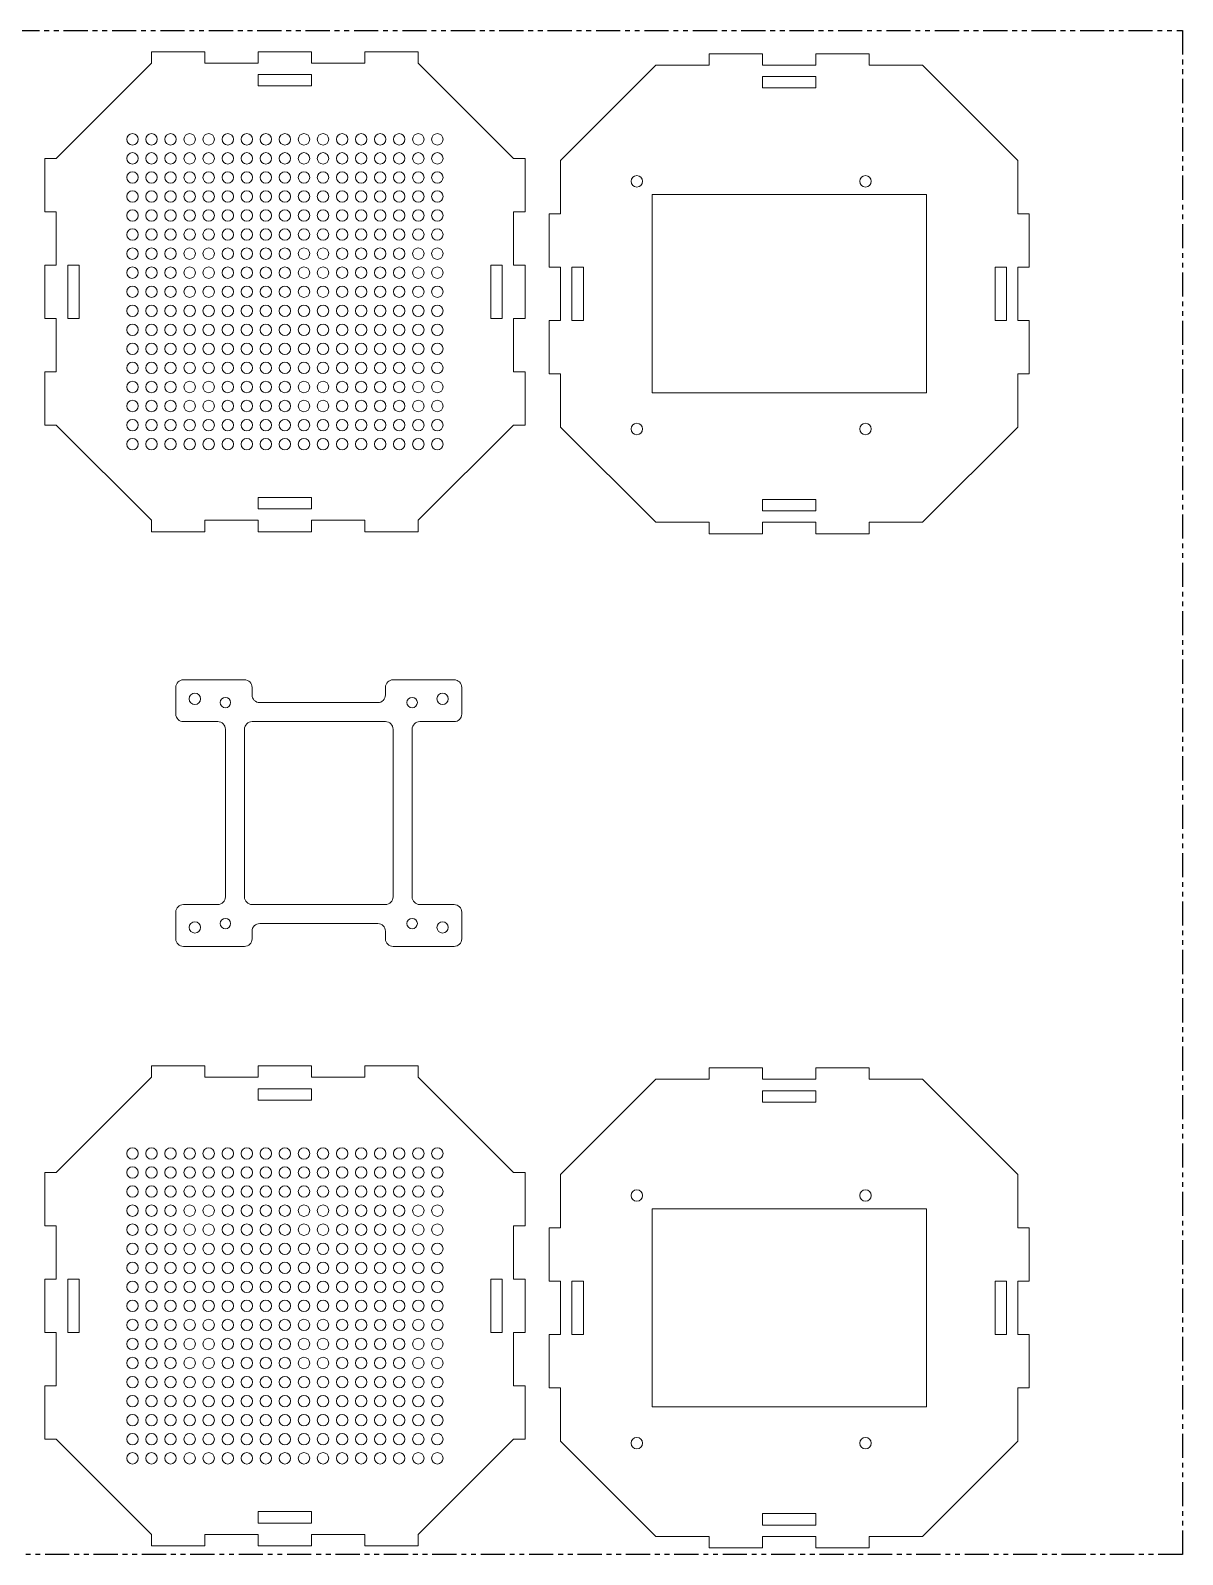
# Model space of a CAD drawing. Header units: millimetres. Extents: x -7 to 2412, y -1919 to -35.
# Drawn here: x 391.1 to 693.4, y -510.6 to -110.6 of the extents above; entities that cross this region are included whole.
import ezdxf

# ---------------------------------------------------------------- set-up
doc = ezdxf.new("R2010")
doc.units = ezdxf.units.MM
doc.linetypes.add('PHANTOM', pattern=[12.7, 6.35, -1.27, 1.27, -1.27, 1.27, -1.27])
doc.layers.add('Network', color=7, linetype='PHANTOM')
doc.layers.add('Outer Shell', color=10, linetype='Continuous')

msp = doc.modelspace()

# ---------------------------------------------------------------- linework, layer by layer
at = {"layer": 'Network'}
msp.add_lwpolyline([(-6.61, -110.6), (693.39, -110.6), (693.39, -510.61), (-6.61, -510.61)], close=True, dxfattribs=at)
at = {"layer": 'Outer Shell', "linetype": 'Continuous', "lineweight": 15}
for p, q in [((397.86, -144.17), (422.86, -119.17)), ((422.86, -116.17), (422.86, -119.17)), ((436.86, -116.17), (422.86, -116.17)), ((436.86, -116.17), (436.86, -119.17)), ((436.86, -119.17), (450.86, -119.17)), ((450.86, -119.17), (450.86, -116.17)), ((464.86, -116.17), (450.86, -116.17)), ((464.86, -116.17), (464.86, -119.17)), ((464.86, -119.17), (478.86, -119.17)), ((478.86, -119.17), (478.86, -116.17)), ((492.86, -116.17), (478.86, -116.17)), ((492.86, -119.17), (492.86, -116.17)), ((492.86, -119.17), (517.86, -144.17)), ((530.19, -144.69), (555.19, -119.69)), ((555.19, -119.69), (569.19, -119.69)), ((569.19, -119.69), (569.19, -116.69)), ((583.19, -116.69), (569.19, -116.69)), ((583.19, -116.69), (583.19, -119.69)), ((583.19, -119.69), (597.19, -119.69)), ((597.19, -119.69), (597.19, -116.69)), ((611.19, -116.69), (597.19, -116.69)), ((611.19, -116.69), (611.19, -119.69)), ((611.19, -119.69), (625.19, -119.69)), ((625.19, -119.69), (650.19, -144.69)), ((450.86, -122.17), (450.86, -125.17)), ((464.86, -122.17), (450.86, -122.17)), ((464.86, -125.17), (464.86, -122.17)), ((583.19, -122.69), (583.19, -125.69)), ((597.19, -122.69), (583.19, -122.69)), ((597.19, -125.69), (597.19, -122.69)), ((450.86, -125.17), (464.86, -125.17)), ((583.19, -125.69), (597.19, -125.69)), ((397.86, -144.17), (394.86, -144.17)), ((394.86, -144.17), (394.86, -158.17)), ((520.86, -144.17), (517.86, -144.17)), ((520.86, -158.17), (520.86, -144.17)), ((530.19, -158.69), (530.19, -144.69)), ((650.19, -144.69), (650.19, -158.69)), ((626.19, -153.69), (554.19, -153.69)), ((554.19, -153.69), (554.19, -205.69)), ((626.19, -205.69), (626.19, -153.69)), ((397.86, -158.17), (394.86, -158.17)), ((397.86, -172.17), (397.86, -158.17)), ((520.86, -158.17), (517.86, -158.17)), ((517.86, -158.17), (517.86, -172.17)), ((527.19, -158.69), (527.19, -172.69)), ((527.19, -158.69), (530.19, -158.69)), ((650.19, -158.69), (653.19, -158.69)), ((653.19, -172.69), (653.19, -158.69)), ((394.86, -172.17), (397.86, -172.17)), ((394.86, -172.17), (394.86, -186.17)), ((403.86, -172.17), (400.86, -172.17)), ((400.86, -172.17), (400.86, -186.17)), ((403.86, -186.17), (403.86, -172.17)), ((511.86, -172.17), (511.86, -186.17)), ((514.86, -172.17), (511.86, -172.17)), ((514.86, -186.17), (514.86, -172.17)), ((517.86, -172.17), (520.86, -172.17)), ((520.86, -186.17), (520.86, -172.17)), ((530.19, -172.69), (527.19, -172.69)), ((530.19, -186.69), (530.19, -172.69)), ((536.19, -172.69), (533.19, -172.69)), ((533.19, -172.69), (533.19, -186.69)), ((536.19, -186.69), (536.19, -172.69)), ((644.19, -172.69), (644.19, -186.69)), ((647.19, -172.69), (644.19, -172.69)), ((647.19, -186.69), (647.19, -172.69)), ((653.19, -172.69), (650.19, -172.69)), ((650.19, -172.69), (650.19, -186.69)), ((397.86, -186.17), (394.86, -186.17)), ((397.86, -200.17), (397.86, -186.17)), ((400.86, -186.17), (403.86, -186.17)), ((511.86, -186.17), (514.86, -186.17)), ((520.86, -186.17), (517.86, -186.17)), ((517.86, -186.17), (517.86, -200.17)), ((527.19, -186.69), (530.19, -186.69)), ((527.19, -186.69), (527.19, -200.69)), ((533.19, -186.69), (536.19, -186.69)), ((644.19, -186.69), (647.19, -186.69)), ((650.19, -186.69), (653.19, -186.69)), ((653.19, -200.69), (653.19, -186.69)), ((394.86, -200.17), (394.86, -214.17)), ((394.86, -200.17), (397.86, -200.17)), ((517.86, -200.17), (520.86, -200.17)), ((520.86, -214.17), (520.86, -200.17)), ((530.19, -200.69), (527.19, -200.69)), ((530.19, -214.69), (530.19, -200.69)), ((653.19, -200.69), (650.19, -200.69)), ((650.19, -200.69), (650.19, -214.69)), ((554.19, -205.69), (626.19, -205.69)), ((394.86, -214.17), (397.86, -214.17)), ((422.86, -239.17), (397.86, -214.17)), ((517.86, -214.17), (492.86, -239.17)), ((517.86, -214.17), (520.86, -214.17)), ((555.19, -239.69), (530.19, -214.69)), ((650.19, -214.69), (625.19, -239.69)), ((450.86, -233.17), (450.86, -236.17)), ((464.86, -233.17), (450.86, -233.17)), ((464.86, -236.17), (464.86, -233.17)), ((583.19, -233.69), (583.19, -236.69)), ((597.19, -233.69), (583.19, -233.69)), ((597.19, -236.69), (597.19, -233.69)), ((422.86, -239.17), (422.86, -242.17)), ((450.86, -239.17), (436.86, -239.17)), ((436.86, -239.17), (436.86, -242.17)), ((450.86, -236.17), (464.86, -236.17)), ((450.86, -242.17), (450.86, -239.17)), ((478.86, -239.17), (464.86, -239.17)), ((464.86, -239.17), (464.86, -242.17)), ((478.86, -242.17), (478.86, -239.17)), ((492.86, -242.17), (492.86, -239.17)), ((569.19, -239.69), (555.19, -239.69)), ((569.19, -242.69), (569.19, -239.69)), ((583.19, -236.69), (597.19, -236.69)), ((597.19, -239.69), (583.19, -239.69)), ((583.19, -239.69), (583.19, -242.69)), ((597.19, -242.69), (597.19, -239.69)), ((625.19, -239.69), (611.19, -239.69)), ((611.19, -239.69), (611.19, -242.69)), ((422.86, -242.17), (436.86, -242.17)), ((450.86, -242.17), (464.86, -242.17)), ((478.86, -242.17), (492.86, -242.17)), ((569.19, -242.69), (583.19, -242.69)), ((597.19, -242.69), (611.19, -242.69)), ((429.24, -290.01), (429.24, -283.01)), ((431.24, -281.01), (447.24, -281.01)), ((449.24, -285.01), (449.24, -283.01)), ((484.24, -283.01), (484.24, -285.01)), ((486.24, -281.01), (502.24, -281.01)), ((504.24, -283.01), (504.24, -290.01)), ((482.24, -287.01), (451.24, -287.01)), ((431.24, -292.01), (440.24, -292.01)), ((442.24, -294.01), (442.24, -338.01)), ((447.24, -338.01), (447.24, -294.01)), ((449.24, -292.01), (484.24, -292.01)), ((486.24, -294.01), (486.24, -338.01)), ((491.24, -338.01), (491.24, -294.01)), ((493.24, -292.01), (502.24, -292.01)), ((429.24, -349.01), (429.24, -342.01)), ((440.24, -340.01), (431.24, -340.01)), ((484.24, -340.01), (449.24, -340.01)), ((502.24, -340.01), (493.24, -340.01)), ((504.24, -342.01), (504.24, -349.01)), ((449.24, -349.01), (449.24, -347.01)), ((451.24, -345.01), (482.24, -345.01)), ((484.24, -347.01), (484.24, -349.01)), ((447.24, -351.01), (431.24, -351.01)), ((502.24, -351.01), (486.24, -351.01)), ((422.86, -382.35), (422.86, -385.35)), ((436.86, -382.35), (422.86, -382.35)), ((436.86, -382.35), (436.86, -385.35)), ((450.86, -385.35), (450.86, -382.35)), ((464.86, -382.35), (450.86, -382.35)), ((464.86, -382.35), (464.86, -385.35)), ((478.86, -385.35), (478.86, -382.35)), ((492.86, -382.35), (478.86, -382.35)), ((492.86, -385.35), (492.86, -382.35)), ((569.19, -385.87), (569.19, -382.87)), ((583.19, -382.87), (569.19, -382.87)), ((583.19, -382.87), (583.19, -385.87)), ((597.19, -385.87), (597.19, -382.87)), ((611.19, -382.87), (597.19, -382.87)), ((611.19, -382.87), (611.19, -385.87)), ((397.86, -410.35), (422.86, -385.35)), ((436.86, -385.35), (450.86, -385.35)), ((464.86, -385.35), (478.86, -385.35)), ((492.86, -385.35), (517.86, -410.35)), ((530.19, -410.87), (555.19, -385.87)), ((555.19, -385.87), (569.19, -385.87)), ((583.19, -385.87), (597.19, -385.87)), ((611.19, -385.87), (625.19, -385.87)), ((625.19, -385.87), (650.19, -410.87)), ((450.86, -388.35), (450.86, -391.35)), ((464.86, -388.35), (450.86, -388.35)), ((450.86, -391.35), (464.86, -391.35)), ((464.86, -391.35), (464.86, -388.35)), ((583.19, -388.87), (583.19, -391.87)), ((597.19, -388.87), (583.19, -388.87)), ((583.19, -391.87), (597.19, -391.87)), ((597.19, -391.87), (597.19, -388.87)), ((397.86, -410.35), (394.86, -410.35)), ((394.86, -410.35), (394.86, -424.35)), ((520.86, -410.35), (517.86, -410.35)), ((520.86, -424.35), (520.86, -410.35)), ((530.19, -424.87), (530.19, -410.87)), ((650.19, -410.87), (650.19, -424.87)), ((626.19, -419.87), (554.19, -419.87)), ((554.19, -419.87), (554.19, -471.87)), ((626.19, -471.87), (626.19, -419.87)), ((397.86, -424.35), (394.86, -424.35)), ((397.86, -438.35), (397.86, -424.35)), ((520.86, -424.35), (517.86, -424.35)), ((517.86, -424.35), (517.86, -438.35)), ((527.19, -424.87), (527.19, -438.87)), ((527.19, -424.87), (530.19, -424.87)), ((650.19, -424.87), (653.19, -424.87)), ((653.19, -438.87), (653.19, -424.87)), ((394.86, -438.35), (397.86, -438.35)), ((394.86, -438.35), (394.86, -452.35)), ((403.86, -438.35), (400.86, -438.35)), ((400.86, -438.35), (400.86, -452.35)), ((403.86, -452.35), (403.86, -438.35)), ((511.86, -438.35), (511.86, -452.35)), ((514.86, -438.35), (511.86, -438.35)), ((514.86, -452.35), (514.86, -438.35)), ((517.86, -438.35), (520.86, -438.35)), ((520.86, -452.35), (520.86, -438.35)), ((530.19, -438.87), (527.19, -438.87)), ((530.19, -452.87), (530.19, -438.87)), ((536.19, -438.87), (533.19, -438.87)), ((533.19, -438.87), (533.19, -452.87)), ((536.19, -452.87), (536.19, -438.87)), ((644.19, -438.87), (644.19, -452.87)), ((647.19, -438.87), (644.19, -438.87)), ((647.19, -452.87), (647.19, -438.87)), ((653.19, -438.87), (650.19, -438.87)), ((650.19, -438.87), (650.19, -452.87)), ((397.86, -452.35), (394.86, -452.35)), ((397.86, -466.35), (397.86, -452.35)), ((400.86, -452.35), (403.86, -452.35)), ((511.86, -452.35), (514.86, -452.35)), ((520.86, -452.35), (517.86, -452.35)), ((517.86, -452.35), (517.86, -466.35)), ((527.19, -452.87), (530.19, -452.87)), ((527.19, -452.87), (527.19, -466.87)), ((533.19, -452.87), (536.19, -452.87)), ((644.19, -452.87), (647.19, -452.87)), ((650.19, -452.87), (653.19, -452.87)), ((653.19, -466.87), (653.19, -452.87)), ((394.86, -466.35), (394.86, -480.35)), ((394.86, -466.35), (397.86, -466.35)), ((517.86, -466.35), (520.86, -466.35)), ((520.86, -480.35), (520.86, -466.35)), ((530.19, -466.87), (527.19, -466.87)), ((530.19, -480.87), (530.19, -466.87)), ((653.19, -466.87), (650.19, -466.87)), ((650.19, -466.87), (650.19, -480.87)), ((554.19, -471.87), (626.19, -471.87)), ((394.86, -480.35), (397.86, -480.35)), ((422.86, -505.35), (397.86, -480.35)), ((517.86, -480.35), (492.86, -505.35)), ((517.86, -480.35), (520.86, -480.35)), ((555.19, -505.87), (530.19, -480.87)), ((650.19, -480.87), (625.19, -505.87)), ((450.86, -499.35), (450.86, -502.35)), ((464.86, -499.35), (450.86, -499.35)), ((464.86, -502.35), (464.86, -499.35)), ((583.19, -499.87), (583.19, -502.87)), ((597.19, -499.87), (583.19, -499.87)), ((597.19, -502.87), (597.19, -499.87)), ((450.86, -502.35), (464.86, -502.35)), ((583.19, -502.87), (597.19, -502.87)), ((422.86, -505.35), (422.86, -508.35)), ((450.86, -505.35), (436.86, -505.35)), ((436.86, -505.35), (436.86, -508.35)), ((450.86, -508.35), (450.86, -505.35)), ((478.86, -505.35), (464.86, -505.35)), ((464.86, -505.35), (464.86, -508.35)), ((478.86, -508.35), (478.86, -505.35)), ((492.86, -508.35), (492.86, -505.35)), ((569.19, -505.87), (555.19, -505.87)), ((569.19, -508.87), (569.19, -505.87)), ((597.19, -505.87), (583.19, -505.87)), ((583.19, -505.87), (583.19, -508.87)), ((597.19, -508.87), (597.19, -505.87)), ((625.19, -505.87), (611.19, -505.87)), ((611.19, -505.87), (611.19, -508.87)), ((422.86, -508.35), (436.86, -508.35)), ((450.86, -508.35), (464.86, -508.35)), ((478.86, -508.35), (492.86, -508.35)), ((569.19, -508.87), (583.19, -508.87)), ((597.19, -508.87), (611.19, -508.87))]:
    msp.add_line(p, q, dxfattribs=at)
for centre, radius in [((417.86, -139.17), 1.5), ((422.86, -139.17), 1.5), ((427.86, -139.17), 1.5), ((432.86, -139.17), 1.5), ((437.86, -139.17), 1.5), ((442.86, -139.17), 1.5), ((447.86, -139.17), 1.5), ((452.86, -139.17), 1.5), ((457.86, -139.17), 1.5), ((462.86, -139.17), 1.5), ((467.86, -139.17), 1.5), ((472.86, -139.17), 1.5), ((477.86, -139.17), 1.5), ((482.86, -139.17), 1.5), ((487.86, -139.17), 1.5), ((492.86, -139.17), 1.5), ((497.86, -139.17), 1.5), ((417.86, -144.17), 1.5), ((422.86, -144.17), 1.5), ((427.86, -144.17), 1.5), ((432.86, -144.17), 1.5), ((437.86, -144.17), 1.5), ((442.86, -144.17), 1.5), ((447.86, -144.17), 1.5), ((452.86, -144.17), 1.5), ((457.86, -144.17), 1.5), ((462.86, -144.17), 1.5), ((467.86, -144.17), 1.5), ((472.86, -144.17), 1.5), ((477.86, -144.17), 1.5), ((482.86, -144.17), 1.5), ((487.86, -144.17), 1.5), ((492.86, -144.17), 1.5), ((497.86, -144.17), 1.5), ((417.86, -149.17), 1.5), ((422.86, -149.17), 1.5), ((427.86, -149.17), 1.5), ((432.86, -149.17), 1.5), ((437.86, -149.17), 1.5), ((442.86, -149.17), 1.5), ((447.86, -149.17), 1.5), ((452.86, -149.17), 1.5), ((457.86, -149.17), 1.5), ((462.86, -149.17), 1.5), ((467.86, -149.17), 1.5), ((472.86, -149.17), 1.5), ((477.86, -149.17), 1.5), ((482.86, -149.17), 1.5), ((487.86, -149.17), 1.5), ((492.86, -149.17), 1.5), ((497.86, -149.17), 1.5), ((550.19, -150.19), 1.5), ((610.19, -150.19), 1.5), ((417.86, -154.17), 1.5), ((422.86, -154.17), 1.5), ((427.86, -154.17), 1.5), ((432.86, -154.17), 1.5), ((437.86, -154.17), 1.5), ((442.86, -154.17), 1.5), ((447.86, -154.17), 1.5), ((452.86, -154.17), 1.5), ((457.86, -154.17), 1.5), ((462.86, -154.17), 1.5), ((467.86, -154.17), 1.5), ((472.86, -154.17), 1.5), ((477.86, -154.17), 1.5), ((482.86, -154.17), 1.5), ((487.86, -154.17), 1.5), ((492.86, -154.17), 1.5), ((497.86, -154.17), 1.5), ((417.86, -159.17), 1.5), ((422.86, -159.17), 1.5), ((427.86, -159.17), 1.5), ((432.86, -159.17), 1.5), ((437.86, -159.17), 1.5), ((442.86, -159.17), 1.5), ((447.86, -159.17), 1.5), ((452.86, -159.17), 1.5), ((457.86, -159.17), 1.5), ((462.86, -159.17), 1.5), ((467.86, -159.17), 1.5), ((472.86, -159.17), 1.5), ((477.86, -159.17), 1.5), ((482.86, -159.17), 1.5), ((487.86, -159.17), 1.5), ((492.86, -159.17), 1.5), ((497.86, -159.17), 1.5), ((417.86, -164.17), 1.5), ((422.86, -164.17), 1.5), ((427.86, -164.17), 1.5), ((432.86, -164.17), 1.5), ((437.86, -164.17), 1.5), ((442.86, -164.17), 1.5), ((447.86, -164.17), 1.5), ((452.86, -164.17), 1.5), ((457.86, -164.17), 1.5), ((462.86, -164.17), 1.5), ((467.86, -164.17), 1.5), ((472.86, -164.17), 1.5), ((477.86, -164.17), 1.5), ((482.86, -164.17), 1.5), ((487.86, -164.17), 1.5), ((492.86, -164.17), 1.5), ((497.86, -164.17), 1.5), ((417.86, -169.17), 1.5), ((422.86, -169.17), 1.5), ((427.86, -169.17), 1.5), ((432.86, -169.17), 1.5), ((437.86, -169.17), 1.5), ((442.86, -169.17), 1.5), ((447.86, -169.17), 1.5), ((452.86, -169.17), 1.5), ((457.86, -169.17), 1.5), ((462.86, -169.17), 1.5), ((467.86, -169.17), 1.5), ((472.86, -169.17), 1.5), ((477.86, -169.17), 1.5), ((482.86, -169.17), 1.5), ((487.86, -169.17), 1.5), ((492.86, -169.17), 1.5), ((497.86, -169.17), 1.5), ((417.86, -174.17), 1.5), ((422.86, -174.17), 1.5), ((427.86, -174.17), 1.5), ((432.86, -174.17), 1.5), ((437.86, -174.17), 1.5), ((442.86, -174.17), 1.5), ((447.86, -174.17), 1.5), ((452.86, -174.17), 1.5), ((457.86, -174.17), 1.5), ((462.86, -174.17), 1.5), ((467.86, -174.17), 1.5), ((472.86, -174.17), 1.5), ((477.86, -174.17), 1.5), ((482.86, -174.17), 1.5), ((487.86, -174.17), 1.5), ((492.86, -174.17), 1.5), ((497.86, -174.17), 1.5), ((417.86, -179.17), 1.5), ((422.86, -179.17), 1.5), ((427.86, -179.17), 1.5), ((432.86, -179.17), 1.5), ((437.86, -179.17), 1.5), ((442.86, -179.17), 1.5), ((447.86, -179.17), 1.5), ((452.86, -179.17), 1.5), ((457.86, -179.17), 1.5), ((462.86, -179.17), 1.5), ((467.86, -179.17), 1.5), ((472.86, -179.17), 1.5), ((477.86, -179.17), 1.5), ((482.86, -179.17), 1.5), ((487.86, -179.17), 1.5), ((492.86, -179.17), 1.5), ((497.86, -179.17), 1.5), ((417.86, -184.17), 1.5), ((422.86, -184.17), 1.5), ((427.86, -184.17), 1.5), ((432.86, -184.17), 1.5), ((437.86, -184.17), 1.5), ((442.86, -184.17), 1.5), ((447.86, -184.17), 1.5), ((452.86, -184.17), 1.5), ((457.86, -184.17), 1.5), ((462.86, -184.17), 1.5), ((467.86, -184.17), 1.5), ((472.86, -184.17), 1.5), ((477.86, -184.17), 1.5), ((482.86, -184.17), 1.5), ((487.86, -184.17), 1.5), ((492.86, -184.17), 1.5), ((497.86, -184.17), 1.5), ((417.86, -189.17), 1.5), ((422.86, -189.17), 1.5), ((427.86, -189.17), 1.5), ((432.86, -189.17), 1.5), ((437.86, -189.17), 1.5), ((442.86, -189.17), 1.5), ((447.86, -189.17), 1.5), ((452.86, -189.17), 1.5), ((457.86, -189.17), 1.5), ((462.86, -189.17), 1.5), ((467.86, -189.17), 1.5), ((472.86, -189.17), 1.5), ((477.86, -189.17), 1.5), ((482.86, -189.17), 1.5), ((487.86, -189.17), 1.5), ((492.86, -189.17), 1.5), ((497.86, -189.17), 1.5), ((417.86, -194.17), 1.5), ((422.86, -194.17), 1.5), ((427.86, -194.17), 1.5), ((432.86, -194.17), 1.5), ((437.86, -194.17), 1.5), ((442.86, -194.17), 1.5), ((447.86, -194.17), 1.5), ((452.86, -194.17), 1.5), ((457.86, -194.17), 1.5), ((462.86, -194.17), 1.5), ((467.86, -194.17), 1.5), ((472.86, -194.17), 1.5), ((477.86, -194.17), 1.5), ((482.86, -194.17), 1.5), ((487.86, -194.17), 1.5), ((492.86, -194.17), 1.5), ((497.86, -194.17), 1.5), ((417.86, -199.17), 1.5), ((422.86, -199.17), 1.5), ((427.86, -199.17), 1.5), ((432.86, -199.17), 1.5), ((437.86, -199.17), 1.5), ((442.86, -199.17), 1.5), ((447.86, -199.17), 1.5), ((452.86, -199.17), 1.5), ((457.86, -199.17), 1.5), ((462.86, -199.17), 1.5), ((467.86, -199.17), 1.5), ((472.86, -199.17), 1.5), ((477.86, -199.17), 1.5), ((482.86, -199.17), 1.5), ((487.86, -199.17), 1.5), ((492.86, -199.17), 1.5), ((497.86, -199.17), 1.5), ((417.86, -204.17), 1.5), ((422.86, -204.17), 1.5), ((427.86, -204.17), 1.5), ((432.86, -204.17), 1.5), ((437.86, -204.17), 1.5), ((442.86, -204.17), 1.5), ((447.86, -204.17), 1.5), ((452.86, -204.17), 1.5), ((457.86, -204.17), 1.5), ((462.86, -204.17), 1.5), ((467.86, -204.17), 1.5), ((472.86, -204.17), 1.5), ((477.86, -204.17), 1.5), ((482.86, -204.17), 1.5), ((487.86, -204.17), 1.5), ((492.86, -204.17), 1.5), ((497.86, -204.17), 1.5), ((417.86, -209.17), 1.5), ((422.86, -209.17), 1.5), ((427.86, -209.17), 1.5), ((432.86, -209.17), 1.5), ((437.86, -209.17), 1.5), ((442.86, -209.17), 1.5), ((447.86, -209.17), 1.5), ((452.86, -209.17), 1.5), ((457.86, -209.17), 1.5), ((462.86, -209.17), 1.5), ((467.86, -209.17), 1.5), ((472.86, -209.17), 1.5), ((477.86, -209.17), 1.5), ((482.86, -209.17), 1.5), ((487.86, -209.17), 1.5), ((492.86, -209.17), 1.5), ((497.86, -209.17), 1.5), ((417.86, -214.17), 1.5), ((422.86, -214.17), 1.5), ((427.86, -214.17), 1.5), ((432.86, -214.17), 1.5), ((437.86, -214.17), 1.5), ((442.86, -214.17), 1.5), ((447.86, -214.17), 1.5), ((452.86, -214.17), 1.5), ((457.86, -214.17), 1.5), ((462.86, -214.17), 1.5), ((467.86, -214.17), 1.5), ((472.86, -214.17), 1.5), ((477.86, -214.17), 1.5), ((482.86, -214.17), 1.5), ((487.86, -214.17), 1.5), ((492.86, -214.17), 1.5), ((497.86, -214.17), 1.5), ((550.19, -215.19), 1.5), ((610.19, -215.19), 1.5), ((417.86, -219.17), 1.5), ((422.86, -219.17), 1.5), ((427.86, -219.17), 1.5), ((432.86, -219.17), 1.5), ((437.86, -219.17), 1.5), ((442.86, -219.17), 1.5), ((447.86, -219.17), 1.5), ((452.86, -219.17), 1.5), ((457.86, -219.17), 1.5), ((462.86, -219.17), 1.5), ((467.86, -219.17), 1.5), ((472.86, -219.17), 1.5), ((477.86, -219.17), 1.5), ((482.86, -219.17), 1.5), ((487.86, -219.17), 1.5), ((492.86, -219.17), 1.5), ((497.86, -219.17), 1.5), ((434.24, -286.01), 1.5), ((442.24, -287.01), 1.37), ((491.24, -287.01), 1.37), ((499.24, -286.01), 1.5), ((442.24, -345.01), 1.37), ((491.24, -345.01), 1.37), ((434.24, -346.01), 1.5), ((499.24, -346.01), 1.5), ((417.86, -405.35), 1.5), ((422.86, -405.35), 1.5), ((427.86, -405.35), 1.5), ((432.86, -405.35), 1.5), ((437.86, -405.35), 1.5), ((442.86, -405.35), 1.5), ((447.86, -405.35), 1.5), ((452.86, -405.35), 1.5), ((457.86, -405.35), 1.5), ((462.86, -405.35), 1.5), ((467.86, -405.35), 1.5), ((472.86, -405.35), 1.5), ((477.86, -405.35), 1.5), ((482.86, -405.35), 1.5), ((487.86, -405.35), 1.5), ((492.86, -405.35), 1.5), ((497.86, -405.35), 1.5), ((417.86, -410.35), 1.5), ((422.86, -410.35), 1.5), ((427.86, -410.35), 1.5), ((432.86, -410.35), 1.5), ((437.86, -410.35), 1.5), ((442.86, -410.35), 1.5), ((447.86, -410.35), 1.5), ((452.86, -410.35), 1.5), ((457.86, -410.35), 1.5), ((462.86, -410.35), 1.5), ((467.86, -410.35), 1.5), ((472.86, -410.35), 1.5), ((477.86, -410.35), 1.5), ((482.86, -410.35), 1.5), ((487.86, -410.35), 1.5), ((492.86, -410.35), 1.5), ((497.86, -410.35), 1.5), ((417.86, -415.35), 1.5), ((422.86, -415.35), 1.5), ((427.86, -415.35), 1.5), ((432.86, -415.35), 1.5), ((437.86, -415.35), 1.5), ((442.86, -415.35), 1.5), ((447.86, -415.35), 1.5), ((452.86, -415.35), 1.5), ((457.86, -415.35), 1.5), ((462.86, -415.35), 1.5), ((467.86, -415.35), 1.5), ((472.86, -415.35), 1.5), ((477.86, -415.35), 1.5), ((482.86, -415.35), 1.5), ((487.86, -415.35), 1.5), ((492.86, -415.35), 1.5), ((497.86, -415.35), 1.5), ((550.19, -416.37), 1.5), ((610.19, -416.37), 1.5), ((417.86, -420.35), 1.5), ((422.86, -420.35), 1.5), ((427.86, -420.35), 1.5), ((432.86, -420.35), 1.5), ((437.86, -420.35), 1.5), ((442.86, -420.35), 1.5), ((447.86, -420.35), 1.5), ((452.86, -420.35), 1.5), ((457.86, -420.35), 1.5), ((462.86, -420.35), 1.5), ((467.86, -420.35), 1.5), ((472.86, -420.35), 1.5), ((477.86, -420.35), 1.5), ((482.86, -420.35), 1.5), ((487.86, -420.35), 1.5), ((492.86, -420.35), 1.5), ((497.86, -420.35), 1.5), ((417.86, -425.35), 1.5), ((422.86, -425.35), 1.5), ((427.86, -425.35), 1.5), ((432.86, -425.35), 1.5), ((437.86, -425.35), 1.5), ((442.86, -425.35), 1.5), ((447.86, -425.35), 1.5), ((452.86, -425.35), 1.5), ((457.86, -425.35), 1.5), ((462.86, -425.35), 1.5), ((467.86, -425.35), 1.5), ((472.86, -425.35), 1.5), ((477.86, -425.35), 1.5), ((482.86, -425.35), 1.5), ((487.86, -425.35), 1.5), ((492.86, -425.35), 1.5), ((497.86, -425.35), 1.5), ((417.86, -430.35), 1.5), ((422.86, -430.35), 1.5), ((427.86, -430.35), 1.5), ((432.86, -430.35), 1.5), ((437.86, -430.35), 1.5), ((442.86, -430.35), 1.5), ((447.86, -430.35), 1.5), ((452.86, -430.35), 1.5), ((457.86, -430.35), 1.5), ((462.86, -430.35), 1.5), ((467.86, -430.35), 1.5), ((472.86, -430.35), 1.5), ((477.86, -430.35), 1.5), ((482.86, -430.35), 1.5), ((487.86, -430.35), 1.5), ((492.86, -430.35), 1.5), ((497.86, -430.35), 1.5), ((417.86, -435.35), 1.5), ((422.86, -435.35), 1.5), ((427.86, -435.35), 1.5), ((432.86, -435.35), 1.5), ((437.86, -435.35), 1.5), ((442.86, -435.35), 1.5), ((447.86, -435.35), 1.5), ((452.86, -435.35), 1.5), ((457.86, -435.35), 1.5), ((462.86, -435.35), 1.5), ((467.86, -435.35), 1.5), ((472.86, -435.35), 1.5), ((477.86, -435.35), 1.5), ((482.86, -435.35), 1.5), ((487.86, -435.35), 1.5), ((492.86, -435.35), 1.5), ((497.86, -435.35), 1.5), ((417.86, -440.35), 1.5), ((422.86, -440.35), 1.5), ((427.86, -440.35), 1.5), ((432.86, -440.35), 1.5), ((437.86, -440.35), 1.5), ((442.86, -440.35), 1.5), ((447.86, -440.35), 1.5), ((452.86, -440.35), 1.5), ((457.86, -440.35), 1.5), ((462.86, -440.35), 1.5), ((467.86, -440.35), 1.5), ((472.86, -440.35), 1.5), ((477.86, -440.35), 1.5), ((482.86, -440.35), 1.5), ((487.86, -440.35), 1.5), ((492.86, -440.35), 1.5), ((497.86, -440.35), 1.5), ((417.86, -445.35), 1.5), ((422.86, -445.35), 1.5), ((427.86, -445.35), 1.5), ((432.86, -445.35), 1.5), ((437.86, -445.35), 1.5), ((442.86, -445.35), 1.5), ((447.86, -445.35), 1.5), ((452.86, -445.35), 1.5), ((457.86, -445.35), 1.5), ((462.86, -445.35), 1.5), ((467.86, -445.35), 1.5), ((472.86, -445.35), 1.5), ((477.86, -445.35), 1.5), ((482.86, -445.35), 1.5), ((487.86, -445.35), 1.5), ((492.86, -445.35), 1.5), ((497.86, -445.35), 1.5), ((417.86, -450.35), 1.5), ((422.86, -450.35), 1.5), ((427.86, -450.35), 1.5), ((432.86, -450.35), 1.5), ((437.86, -450.35), 1.5), ((442.86, -450.35), 1.5), ((447.86, -450.35), 1.5), ((452.86, -450.35), 1.5), ((457.86, -450.35), 1.5), ((462.86, -450.35), 1.5), ((467.86, -450.35), 1.5), ((472.86, -450.35), 1.5), ((477.86, -450.35), 1.5), ((482.86, -450.35), 1.5), ((487.86, -450.35), 1.5), ((492.86, -450.35), 1.5), ((497.86, -450.35), 1.5), ((417.86, -455.35), 1.5), ((422.86, -455.35), 1.5), ((427.86, -455.35), 1.5), ((432.86, -455.35), 1.5), ((437.86, -455.35), 1.5), ((442.86, -455.35), 1.5), ((447.86, -455.35), 1.5), ((452.86, -455.35), 1.5), ((457.86, -455.35), 1.5), ((462.86, -455.35), 1.5), ((467.86, -455.35), 1.5), ((472.86, -455.35), 1.5), ((477.86, -455.35), 1.5), ((482.86, -455.35), 1.5), ((487.86, -455.35), 1.5), ((492.86, -455.35), 1.5), ((497.86, -455.35), 1.5), ((417.86, -460.35), 1.5), ((422.86, -460.35), 1.5), ((427.86, -460.35), 1.5), ((432.86, -460.35), 1.5), ((437.86, -460.35), 1.5), ((442.86, -460.35), 1.5), ((447.86, -460.35), 1.5), ((452.86, -460.35), 1.5), ((457.86, -460.35), 1.5), ((462.86, -460.35), 1.5), ((467.86, -460.35), 1.5), ((472.86, -460.35), 1.5), ((477.86, -460.35), 1.5), ((482.86, -460.35), 1.5), ((487.86, -460.35), 1.5), ((492.86, -460.35), 1.5), ((497.86, -460.35), 1.5), ((417.86, -465.35), 1.5), ((422.86, -465.35), 1.5), ((427.86, -465.35), 1.5), ((432.86, -465.35), 1.5), ((437.86, -465.35), 1.5), ((442.86, -465.35), 1.5), ((447.86, -465.35), 1.5), ((452.86, -465.35), 1.5), ((457.86, -465.35), 1.5), ((462.86, -465.35), 1.5), ((467.86, -465.35), 1.5), ((472.86, -465.35), 1.5), ((477.86, -465.35), 1.5), ((482.86, -465.35), 1.5), ((487.86, -465.35), 1.5), ((492.86, -465.35), 1.5), ((497.86, -465.35), 1.5), ((417.86, -470.35), 1.5), ((422.86, -470.35), 1.5), ((427.86, -470.35), 1.5), ((432.86, -470.35), 1.5), ((437.86, -470.35), 1.5), ((442.86, -470.35), 1.5), ((447.86, -470.35), 1.5), ((452.86, -470.35), 1.5), ((457.86, -470.35), 1.5), ((462.86, -470.35), 1.5), ((467.86, -470.35), 1.5), ((472.86, -470.35), 1.5), ((477.86, -470.35), 1.5), ((482.86, -470.35), 1.5), ((487.86, -470.35), 1.5), ((492.86, -470.35), 1.5), ((497.86, -470.35), 1.5), ((417.86, -475.35), 1.5), ((422.86, -475.35), 1.5), ((427.86, -475.35), 1.5), ((432.86, -475.35), 1.5), ((437.86, -475.35), 1.5), ((442.86, -475.35), 1.5), ((447.86, -475.35), 1.5), ((452.86, -475.35), 1.5), ((457.86, -475.35), 1.5), ((462.86, -475.35), 1.5), ((467.86, -475.35), 1.5), ((472.86, -475.35), 1.5), ((477.86, -475.35), 1.5), ((482.86, -475.35), 1.5), ((487.86, -475.35), 1.5), ((492.86, -475.35), 1.5), ((497.86, -475.35), 1.5), ((417.86, -480.35), 1.5), ((422.86, -480.35), 1.5), ((427.86, -480.35), 1.5), ((432.86, -480.35), 1.5), ((437.86, -480.35), 1.5), ((442.86, -480.35), 1.5), ((447.86, -480.35), 1.5), ((452.86, -480.35), 1.5), ((457.86, -480.35), 1.5), ((462.86, -480.35), 1.5), ((467.86, -480.35), 1.5), ((472.86, -480.35), 1.5), ((477.86, -480.35), 1.5), ((482.86, -480.35), 1.5), ((487.86, -480.35), 1.5), ((492.86, -480.35), 1.5), ((497.86, -480.35), 1.5), ((550.19, -481.37), 1.5), ((610.19, -481.37), 1.5), ((417.86, -485.35), 1.5), ((422.86, -485.35), 1.5), ((427.86, -485.35), 1.5), ((432.86, -485.35), 1.5), ((437.86, -485.35), 1.5), ((442.86, -485.35), 1.5), ((447.86, -485.35), 1.5), ((452.86, -485.35), 1.5), ((457.86, -485.35), 1.5), ((462.86, -485.35), 1.5), ((467.86, -485.35), 1.5), ((472.86, -485.35), 1.5), ((477.86, -485.35), 1.5), ((482.86, -485.35), 1.5), ((487.86, -485.35), 1.5), ((492.86, -485.35), 1.5), ((497.86, -485.35), 1.5)]:
    msp.add_circle(centre, radius, dxfattribs=at)
for centre, start, end in [((431.24, -283.01), 90, 180), ((447.24, -283.01), 0, 90), ((486.24, -283.01), 90, 180), ((502.24, -283.01), 0, 90), ((451.24, -285.01), 180, 270), ((482.24, -285.01), 270, 0), ((431.24, -290.01), 180, 270), ((502.24, -290.01), 270, 0), ((440.24, -294.01), 0, 90), ((449.24, -294.01), 90, 180), ((484.24, -294.01), 0, 90), ((493.24, -294.01), 90, 180), ((440.24, -338.01), 270, 0), ((449.24, -338.01), 180, 270), ((484.24, -338.01), 270, 0), ((493.24, -338.01), 180, 270), ((431.24, -342.01), 90, 180), ((502.24, -342.01), 0, 90), ((451.24, -347.01), 90, 180), ((482.24, -347.01), 0, 90), ((431.24, -349.01), 180, 270), ((447.24, -349.01), 270, 0), ((486.24, -349.01), 180, 270), ((502.24, -349.01), 270, 0)]:
    msp.add_arc(centre, 2, start, end, dxfattribs=at)

doc.saveas('drawing.dxf')
